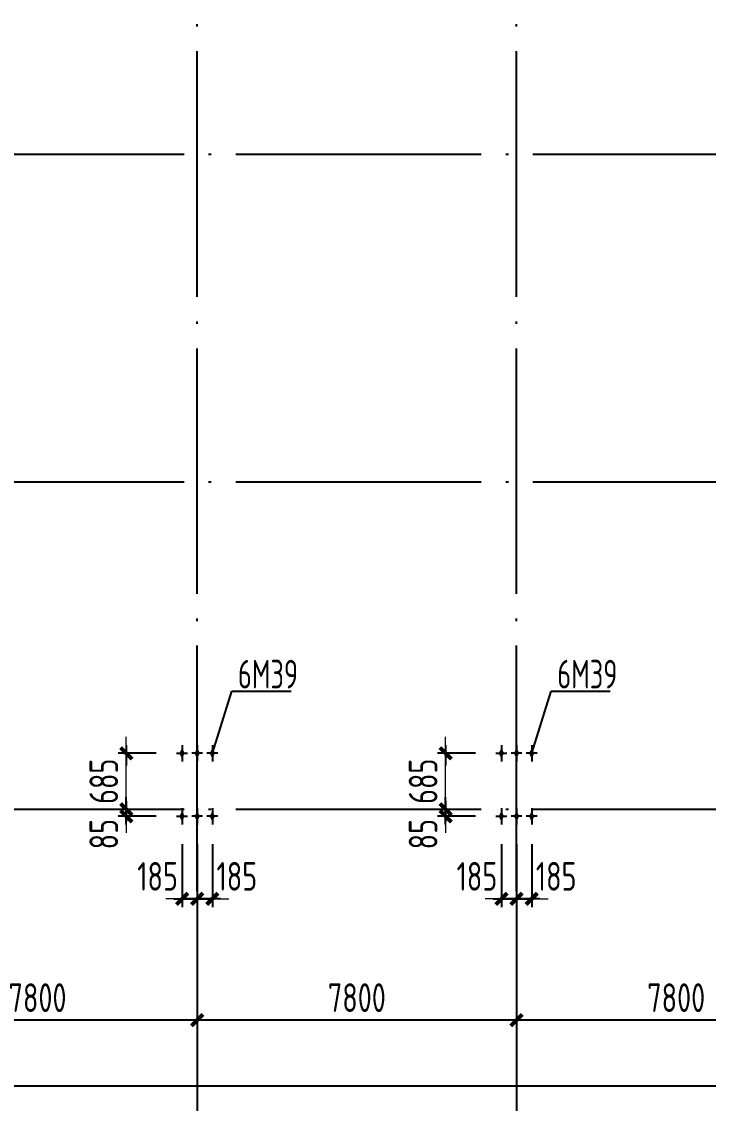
# Model space of a CAD drawing. Extents: x -2746917 to -971774, y -3334247 to -3250358.
# Drawn here: x -2062611 to -2054224, y -3309130 to -3295918 of the extents above; entities that cross this region are included whole.
import ezdxf

# ---------------------------------------------------------------- set-up
doc = ezdxf.new("R2010")
doc.units = 0
doc.header["$LTSCALE"] = 1000
doc.header["$MEASUREMENT"] = 0
doc.header["$PDMODE"] = 35
doc.linetypes.add('DOTE', pattern=[2.42, 2, -0.2, 0.02, -0.2])
doc.layers.get('0').update_dxf_attribs({"linetype": 'CONTINUOUS'})
doc.layers.get('Defpoints').update_dxf_attribs({"linetype": 'CONTINUOUS'})
for name, color, linetype in [('AXIS', 253, 'DOTE'), ('COLU', 7, 'CONTINUOUS'), ('DIM', 3, 'CONTINUOUS'), ('NUM', 7, 'CONTINUOUS'), ('TEXT', 7, 'CONTINUOUS'), ('THIN', 7, 'CONTINUOUS')]:
    doc.layers.add(name, color=color, linetype=linetype)
doc.styles.add('TSSD_Dimension', font='tssdeng.shx', dxfattribs={"width": 0.75, "bigfont": 'Hztxt.shx'})
doc.styles.add('TSSD_Rein', font='Tssdeng.shx', dxfattribs={"width": 0.75, "bigfont": 'hztxt.shx'})
doc.dimstyles.new('TSSD_100_100', dxfattribs={"dimtxt": 350, "dimasz": 100, "dimexe": 100, "dimexo": 250, "dimgap": 100, "dimtad": 1, "dimdec": 0, "dimzin": 0, "dimdsep": 46, "dimtxsty": 'TSSD_Dimension', "dimblk": '_tsdbk', "dimcen": 0, "dimdle": 100, "dimclrt": 7, "dimadec": 0, "dimazin": 0, "dimtfac": 1, "dimtdec": 0, "dimtix": 1, "dimtmove": 2, "dimatfit": 3, "dimldrblk": '_tsdbk', "dimfxl": 250, "dimtolj": 1, "dimtzin": 0, "dimlwd": 5, "dimarcsym": 0})
doc.dimstyles.new('TSSD_200_100', dxfattribs={"dimtxt": 350, "dimasz": 100, "dimexe": 100, "dimexo": 250, "dimgap": 100, "dimtad": 1, "dimdec": 0, "dimlfac": 2, "dimzin": 0, "dimdsep": 46, "dimtxsty": 'TSSD_Dimension', "dimblk": 'ARCHTICK', "dimcen": 0, "dimdle": 100, "dimclrt": 7, "dimadec": 0, "dimazin": 0, "dimtfac": 1, "dimtdec": 0, "dimtix": 1, "dimtmove": 2, "dimatfit": 3, "dimfxl": 1, "dimtolj": 1, "dimtzin": 0, "dimarcsym": 0})

# ---------------------------------------------------------------- blocks, each defined once
blk = doc.blocks.new('_ArchTick')
at = {"color": 0, "const_width": 0.5}
blk.add_lwpolyline([(-0.71, -0.71), (0.71, 0.71)], dxfattribs=at)
blk = doc.blocks.new('*D1286')
at = {"layer": 'Defpoints', "color": 0, "ltscale": 1.5}
for p in [(-2056567, -3306539), (-2052667, -3306539), (-2056567, -3308114)]:
    blk.add_point(p, dxfattribs=at)
at = {"layer": 'DIM', "color": 0, "lineweight": -2, "ltscale": 1.5}
for p, q in [((-2056567, -3306789), (-2056567, -3308214)), ((-2052667, -3306789), (-2052667, -3308214)), ((-2052567, -3308114), (-2056667, -3308114))]:
    blk.add_line(p, q, dxfattribs=at)
at = {"layer": 'DIM', "color": 0, "lineweight": -2, "ltscale": 1.5, "xscale": 100, "yscale": 100, "zscale": 100, "rotation": 180}
blk.add_blockref('_ArchTick', (-2056567, -3308114), dxfattribs=at)
at = {"layer": 'DIM', "color": 0, "lineweight": -2, "ltscale": 1.5, "xscale": 100, "yscale": 100, "zscale": 100}
blk.add_blockref('_ArchTick', (-2052667, -3308114), dxfattribs=at)
at = {"layer": 'DIM', "color": 7, "ltscale": 1.5, "insert": (-2054617, -3307839), "char_height": 350, "attachment_point": 5, "style": 'TSSD_Dimension'}
blk.add_mtext('\\A1;7800', dxfattribs=at)
blk = doc.blocks.new('*D1287')
at = {"layer": 'Defpoints', "color": 0, "ltscale": 1.5}
for p in [(-2060467, -3306539), (-2056567, -3306539), (-2060467, -3308114)]:
    blk.add_point(p, dxfattribs=at)
at = {"layer": 'DIM', "color": 0, "lineweight": -2, "ltscale": 1.5}
for p, q in [((-2060467, -3306789), (-2060467, -3308214)), ((-2056567, -3306789), (-2056567, -3308214)), ((-2056467, -3308114), (-2060567, -3308114))]:
    blk.add_line(p, q, dxfattribs=at)
at = {"layer": 'DIM', "color": 0, "lineweight": -2, "ltscale": 1.5, "xscale": 100, "yscale": 100, "zscale": 100, "rotation": 180}
blk.add_blockref('_ArchTick', (-2060467, -3308114), dxfattribs=at)
at = {"layer": 'DIM', "color": 0, "lineweight": -2, "ltscale": 1.5, "xscale": 100, "yscale": 100, "zscale": 100}
blk.add_blockref('_ArchTick', (-2056567, -3308114), dxfattribs=at)
at = {"layer": 'DIM', "color": 7, "ltscale": 1.5, "insert": (-2058517, -3307839), "char_height": 350, "attachment_point": 5, "style": 'TSSD_Dimension'}
blk.add_mtext('\\A1;7800', dxfattribs=at)
blk = doc.blocks.new('*D1288')
at = {"layer": 'Defpoints', "color": 0, "ltscale": 1.5}
for p in [(-2064367, -3306539), (-2060467, -3306539), (-2064367, -3308114)]:
    blk.add_point(p, dxfattribs=at)
at = {"layer": 'DIM', "color": 0, "lineweight": -2, "ltscale": 1.5}
for p, q in [((-2064367, -3306789), (-2064367, -3308214)), ((-2060467, -3306789), (-2060467, -3308214)), ((-2060367, -3308114), (-2064467, -3308114))]:
    blk.add_line(p, q, dxfattribs=at)
at = {"layer": 'DIM', "color": 0, "lineweight": -2, "ltscale": 1.5, "xscale": 100, "yscale": 100, "zscale": 100, "rotation": 180}
blk.add_blockref('_ArchTick', (-2064367, -3308114), dxfattribs=at)
at = {"layer": 'DIM', "color": 0, "lineweight": -2, "ltscale": 1.5, "xscale": 100, "yscale": 100, "zscale": 100}
blk.add_blockref('_ArchTick', (-2060467, -3308114), dxfattribs=at)
at = {"layer": 'DIM', "color": 7, "ltscale": 1.5, "insert": (-2062417, -3307839), "char_height": 350, "attachment_point": 5, "style": 'TSSD_Dimension'}
blk.add_mtext('\\A1;7800', dxfattribs=at)
blk = doc.blocks.new('*D1303')
at = {"layer": 'Defpoints', "color": 0, "ltscale": 1.5}
for p in [(-2091667, -3306539), (-2048767, -3306539), (-2048767, -3308914)]:
    blk.add_point(p, dxfattribs=at)
at = {"layer": 'DIM', "color": 0, "lineweight": -2, "ltscale": 1.5}
for p, q in [((-2091667, -3306789), (-2091667, -3309014)), ((-2048767, -3306789), (-2048767, -3309014)), ((-2091767, -3308914), (-2048667, -3308914))]:
    blk.add_line(p, q, dxfattribs=at)
at = {"layer": 'DIM', "color": 0, "lineweight": -2, "ltscale": 1.5, "xscale": 100, "yscale": 100, "zscale": 100, "rotation": 180}
blk.add_blockref('_ArchTick', (-2091667, -3308914), dxfattribs=at)
at = {"layer": 'DIM', "color": 0, "lineweight": -2, "ltscale": 1.5, "xscale": 100, "yscale": 100, "zscale": 100}
blk.add_blockref('_ArchTick', (-2048767, -3308914), dxfattribs=at)
at = {"layer": 'DIM', "color": 7, "ltscale": 1.5, "insert": (-2070217, -3308639), "char_height": 350, "attachment_point": 5, "style": 'TSSD_Dimension'}
blk.add_mtext('\\A1;85800', dxfattribs=at)
blk = doc.blocks.new('A$C21E01B0F')
at = {"layer": 'THIN'}
for p, q in [((18, 241), (18, -299)), ((-162, -29), (198, -29))]:
    blk.add_line(p, q, dxfattribs=at)
blk.add_solid([(18, 151), (108, -29), (-72, -29), (18, -209)], dxfattribs=at)
blk = doc.blocks.new('_tsdbk')
blk.add_line((-1, 0), (1.5, 0))
at = {"const_width": 0.5}
blk.add_lwpolyline([(-0.7, -0.7), (0.7, 0.7)], dxfattribs=at)
blk = doc.blocks.new('*D1535')
at = {"layer": 'Defpoints', "color": 0, "ltscale": 1.5}
for p in [(-2060652, -3305713), (-2060467, -3305713), (-2060467, -3306632)]:
    blk.add_point(p, dxfattribs=at)
at = {"layer": 'DIM', "color": 0, "lineweight": -2, "ltscale": 1.5}
for p, q in [((-2060652, -3305963), (-2060652, -3306732)), ((-2060467, -3305963), (-2060467, -3306732))]:
    blk.add_line(p, q, dxfattribs=at)
at = {"layer": 'DIM', "color": 0, "lineweight": 5, "ltscale": 1.5}
for p, q in [((-2060752, -3306632), (-2060852, -3306632)), ((-2060652, -3306632), (-2060467, -3306632)), ((-2060367, -3306632), (-2060267, -3306632))]:
    blk.add_line(p, q, dxfattribs=at)
at = {"layer": 'DIM', "color": 0, "lineweight": 5, "ltscale": 1.5, "xscale": 100, "yscale": 100, "zscale": 100}
blk.add_blockref('_tsdbk', (-2060652, -3306632), dxfattribs=at)
at = {"layer": 'DIM', "color": 0, "lineweight": 5, "ltscale": 1.5, "xscale": 100, "yscale": 100, "zscale": 100, "rotation": 180}
blk.add_blockref('_tsdbk', (-2060467, -3306632), dxfattribs=at)
at = {"layer": 'DIM', "color": 7, "ltscale": 1.5, "insert": (-2060951, -3306357), "char_height": 350, "attachment_point": 5, "style": 'TSSD_Dimension'}
blk.add_mtext('\\A1;185', dxfattribs=at)
blk = doc.blocks.new('*D1536')
at = {"layer": 'Defpoints', "color": 0, "ltscale": 1.5}
for p in [(-2060467, -3305713), (-2060282, -3305713), (-2060282, -3306632)]:
    blk.add_point(p, dxfattribs=at)
at = {"layer": 'DIM', "color": 0, "lineweight": -2, "ltscale": 1.5}
for p, q in [((-2060467, -3305963), (-2060467, -3306732)), ((-2060282, -3305963), (-2060282, -3306732))]:
    blk.add_line(p, q, dxfattribs=at)
at = {"layer": 'DIM', "color": 0, "lineweight": 5, "ltscale": 1.5}
for p, q in [((-2060567, -3306632), (-2060667, -3306632)), ((-2060467, -3306632), (-2060282, -3306632)), ((-2060182, -3306632), (-2060082, -3306632))]:
    blk.add_line(p, q, dxfattribs=at)
at = {"layer": 'DIM', "color": 0, "lineweight": 5, "ltscale": 1.5, "xscale": 100, "yscale": 100, "zscale": 100}
blk.add_blockref('_tsdbk', (-2060467, -3306632), dxfattribs=at)
at = {"layer": 'DIM', "color": 0, "lineweight": 5, "ltscale": 1.5, "xscale": 100, "yscale": 100, "zscale": 100, "rotation": 180}
blk.add_blockref('_tsdbk', (-2060282, -3306632), dxfattribs=at)
at = {"layer": 'DIM', "color": 7, "ltscale": 1.5, "insert": (-2059983, -3306357), "char_height": 350, "attachment_point": 5, "style": 'TSSD_Dimension'}
blk.add_mtext('\\A1;185', dxfattribs=at)
blk = doc.blocks.new('*D1537')
at = {"layer": 'Defpoints', "color": 0, "ltscale": 1.5}
for p in [(-2061333, -3305539), (-2060718, -3305539), (-2060718, -3305624)]:
    blk.add_point(p, dxfattribs=at)
at = {"layer": 'DIM', "color": 0, "lineweight": 5, "ltscale": 1.5}
for p, q in [((-2061333, -3305439), (-2061333, -3305339)), ((-2061333, -3305624), (-2061333, -3305539)), ((-2061333, -3305724), (-2061333, -3305824))]:
    blk.add_line(p, q, dxfattribs=at)
at = {"layer": 'DIM', "color": 0, "lineweight": -2, "ltscale": 1.5}
for p, q in [((-2060968, -3305539), (-2061433, -3305539)), ((-2060968, -3305624), (-2061433, -3305624))]:
    blk.add_line(p, q, dxfattribs=at)
at = {"layer": 'DIM', "color": 0, "lineweight": 5, "ltscale": 1.5, "xscale": 100, "yscale": 100, "zscale": 100}
for p, rotation in [((-2061333, -3305539), 270), ((-2061333, -3305624), 90)]:
    blk.add_blockref('_tsdbk', p, dxfattribs=dict(at, rotation=rotation))
at = {"layer": 'DIM', "color": 7, "ltscale": 1.5, "insert": (-2061608, -3305842), "char_height": 350, "attachment_point": 5, "rotation": 90, "style": 'TSSD_Dimension'}
blk.add_mtext('\\A1;85', dxfattribs=at)
blk = doc.blocks.new('*D1538')
at = {"layer": 'Defpoints', "color": 0, "ltscale": 1.5}
for p in [(-2061333, -3304854), (-2060718, -3304854), (-2060718, -3305539)]:
    blk.add_point(p, dxfattribs=at)
at = {"layer": 'DIM', "color": 0, "lineweight": 5, "ltscale": 1.5}
for p, q in [((-2061333, -3304754), (-2061333, -3304654)), ((-2061333, -3305539), (-2061333, -3304854)), ((-2061333, -3305639), (-2061333, -3305739))]:
    blk.add_line(p, q, dxfattribs=at)
at = {"layer": 'DIM', "color": 0, "lineweight": -2, "ltscale": 1.5}
for p, q in [((-2060968, -3304854), (-2061433, -3304854)), ((-2060968, -3305539), (-2061433, -3305539))]:
    blk.add_line(p, q, dxfattribs=at)
at = {"layer": 'DIM', "color": 0, "lineweight": 5, "ltscale": 1.5, "xscale": 100, "yscale": 100, "zscale": 100}
for p, rotation in [((-2061333, -3304854), 270), ((-2061333, -3305539), 90)]:
    blk.add_blockref('_tsdbk', p, dxfattribs=dict(at, rotation=rotation))
at = {"layer": 'DIM', "color": 7, "ltscale": 1.5, "insert": (-2061608, -3305196), "char_height": 350, "attachment_point": 5, "rotation": 90, "style": 'TSSD_Dimension'}
blk.add_mtext('\\A1;685', dxfattribs=at)
blk = doc.blocks.new('*D1547')
at = {"layer": 'Defpoints', "color": 0, "ltscale": 1.5}
for p in [(-2056752, -3305713), (-2056567, -3305713), (-2056567, -3306632)]:
    blk.add_point(p, dxfattribs=at)
at = {"layer": 'DIM', "color": 0, "lineweight": -2, "ltscale": 1.5}
for p, q in [((-2056752, -3305963), (-2056752, -3306732)), ((-2056567, -3305963), (-2056567, -3306732))]:
    blk.add_line(p, q, dxfattribs=at)
at = {"layer": 'DIM', "color": 0, "lineweight": 5, "ltscale": 1.5}
for p, q in [((-2056852, -3306632), (-2056952, -3306632)), ((-2056752, -3306632), (-2056567, -3306632)), ((-2056467, -3306632), (-2056367, -3306632))]:
    blk.add_line(p, q, dxfattribs=at)
at = {"layer": 'DIM', "color": 0, "lineweight": 5, "ltscale": 1.5, "xscale": 100, "yscale": 100, "zscale": 100}
blk.add_blockref('_tsdbk', (-2056752, -3306632), dxfattribs=at)
at = {"layer": 'DIM', "color": 0, "lineweight": 5, "ltscale": 1.5, "xscale": 100, "yscale": 100, "zscale": 100, "rotation": 180}
blk.add_blockref('_tsdbk', (-2056567, -3306632), dxfattribs=at)
at = {"layer": 'DIM', "color": 7, "ltscale": 1.5, "insert": (-2057051, -3306357), "char_height": 350, "attachment_point": 5, "style": 'TSSD_Dimension'}
blk.add_mtext('\\A1;185', dxfattribs=at)
blk = doc.blocks.new('*D1548')
at = {"layer": 'Defpoints', "color": 0, "ltscale": 1.5}
for p in [(-2056567, -3305713), (-2056382, -3305713), (-2056382, -3306632)]:
    blk.add_point(p, dxfattribs=at)
at = {"layer": 'DIM', "color": 0, "lineweight": -2, "ltscale": 1.5}
for p, q in [((-2056567, -3305963), (-2056567, -3306732)), ((-2056382, -3305963), (-2056382, -3306732))]:
    blk.add_line(p, q, dxfattribs=at)
at = {"layer": 'DIM', "color": 0, "lineweight": 5, "ltscale": 1.5}
for p, q in [((-2056667, -3306632), (-2056767, -3306632)), ((-2056567, -3306632), (-2056382, -3306632)), ((-2056282, -3306632), (-2056182, -3306632))]:
    blk.add_line(p, q, dxfattribs=at)
at = {"layer": 'DIM', "color": 0, "lineweight": 5, "ltscale": 1.5, "xscale": 100, "yscale": 100, "zscale": 100}
blk.add_blockref('_tsdbk', (-2056567, -3306632), dxfattribs=at)
at = {"layer": 'DIM', "color": 0, "lineweight": 5, "ltscale": 1.5, "xscale": 100, "yscale": 100, "zscale": 100, "rotation": 180}
blk.add_blockref('_tsdbk', (-2056382, -3306632), dxfattribs=at)
at = {"layer": 'DIM', "color": 7, "ltscale": 1.5, "insert": (-2056083, -3306357), "char_height": 350, "attachment_point": 5, "style": 'TSSD_Dimension'}
blk.add_mtext('\\A1;185', dxfattribs=at)
blk = doc.blocks.new('*D1549')
at = {"layer": 'Defpoints', "color": 0, "ltscale": 1.5}
for p in [(-2057433, -3305539), (-2056818, -3305539), (-2056818, -3305624)]:
    blk.add_point(p, dxfattribs=at)
at = {"layer": 'DIM', "color": 0, "lineweight": 5, "ltscale": 1.5}
for p, q in [((-2057433, -3305439), (-2057433, -3305339)), ((-2057433, -3305624), (-2057433, -3305539)), ((-2057433, -3305724), (-2057433, -3305824))]:
    blk.add_line(p, q, dxfattribs=at)
at = {"layer": 'DIM', "color": 0, "lineweight": -2, "ltscale": 1.5}
for p, q in [((-2057068, -3305539), (-2057533, -3305539)), ((-2057068, -3305624), (-2057533, -3305624))]:
    blk.add_line(p, q, dxfattribs=at)
at = {"layer": 'DIM', "color": 0, "lineweight": 5, "ltscale": 1.5, "xscale": 100, "yscale": 100, "zscale": 100}
for p, rotation in [((-2057433, -3305539), 270), ((-2057433, -3305624), 90)]:
    blk.add_blockref('_tsdbk', p, dxfattribs=dict(at, rotation=rotation))
at = {"layer": 'DIM', "color": 7, "ltscale": 1.5, "insert": (-2057708, -3305842), "char_height": 350, "attachment_point": 5, "rotation": 90, "style": 'TSSD_Dimension'}
blk.add_mtext('\\A1;85', dxfattribs=at)
blk = doc.blocks.new('*D1550')
at = {"layer": 'Defpoints', "color": 0, "ltscale": 1.5}
for p in [(-2057433, -3304854), (-2056818, -3304854), (-2056818, -3305539)]:
    blk.add_point(p, dxfattribs=at)
at = {"layer": 'DIM', "color": 0, "lineweight": 5, "ltscale": 1.5}
for p, q in [((-2057433, -3304754), (-2057433, -3304654)), ((-2057433, -3305539), (-2057433, -3304854)), ((-2057433, -3305639), (-2057433, -3305739))]:
    blk.add_line(p, q, dxfattribs=at)
at = {"layer": 'DIM', "color": 0, "lineweight": -2, "ltscale": 1.5}
for p, q in [((-2057068, -3304854), (-2057533, -3304854)), ((-2057068, -3305539), (-2057533, -3305539))]:
    blk.add_line(p, q, dxfattribs=at)
at = {"layer": 'DIM', "color": 0, "lineweight": 5, "ltscale": 1.5, "xscale": 100, "yscale": 100, "zscale": 100}
for p, rotation in [((-2057433, -3304854), 270), ((-2057433, -3305539), 90)]:
    blk.add_blockref('_tsdbk', p, dxfattribs=dict(at, rotation=rotation))
at = {"layer": 'DIM', "color": 7, "ltscale": 1.5, "insert": (-2057708, -3305196), "char_height": 350, "attachment_point": 5, "rotation": 90, "style": 'TSSD_Dimension'}
blk.add_mtext('\\A1;685', dxfattribs=at)

msp = doc.modelspace()

# ---------------------------------------------------------------- linework, layer by layer
at = {"layer": 'AXIS', "ltscale": 1.5}
for p, q in [((-2060467.09, -3306538.58), (-2060467.09, -3280538.58)), ((-2056567.09, -3306538.58), (-2056567.09, -3280538.58)), ((-2092667.09, -3297538.58), (-2047767.09, -3297538.58)), ((-2092667.09, -3301538.58), (-2047767.09, -3301538.58)), ((-2092667.09, -3305538.58), (-2047767.09, -3305538.58))]:
    msp.add_line(p, q, dxfattribs=at)
at = {"layer": 'NUM'}
for p, q in [((-2060282.09, -3304853.58), (-2060043.27, -3304097.43)), ((-2060043.27, -3304097.43), (-2059321.51, -3304097.43)), ((-2056382.09, -3304853.58), (-2056143.27, -3304097.43)), ((-2056143.27, -3304097.43), (-2055421.51, -3304097.43))]:
    msp.add_line(p, q, dxfattribs=at)
at = {"layer": 'NUM', "ltscale": 1.5}
for p, q in [((-2060467.09, -3306538.58), (-2060467.09, -3309313.58)), ((-2056567.09, -3306538.58), (-2056567.09, -3309313.58))]:
    msp.add_line(p, q, dxfattribs=at)

# ---------------------------------------------------------------- block references
at = {"layer": 'COLU', "lineweight": 5, "yscale": 0.3675000006332994, "zscale": 0.3674999999999999}
for p, xscale in [((-2060658.66, -3304842.94), 0.3675000001676381), ((-2060460.51, -3304842.94), -0.3675000001676381), ((-2060275.51, -3304842.94), -0.3675000001676381), ((-2056758.66, -3304842.94), 0.3675000001676381), ((-2056560.51, -3304842.94), -0.3675000001676381), ((-2056375.51, -3304842.94), -0.3675000001676381), ((-2060658.66, -3305612.94), 0.3675000001676381), ((-2060460.51, -3305612.94), -0.3675000001676381), ((-2060275.51, -3305612.94), -0.3675000001676381), ((-2056758.66, -3305612.94), 0.3675000001676381), ((-2056560.51, -3305612.94), -0.3675000001676381), ((-2056375.51, -3305612.94), -0.3675000001676381)]:
    msp.add_blockref('A$C21E01B0F', p, dxfattribs=dict(at, xscale=xscale))

# ---------------------------------------------------------------- texts
at = {"layer": 'TEXT', "lineweight": 5, "style": 'TSSD_Rein', "width": 0.7}
for p in [(-2059969.09, -3304062.42), (-2056069.09, -3304062.42)]:
    msp.add_text('6M39', height=350, dxfattribs=at).set_placement(p)

# ---------------------------------------------------------------- dimensions: what is measured, and where the dimension line sits
at = {"layer": 'DIM', "ltscale": 1.5}
for base, p1, p2, angle, dimstyle, picture, middle in [((-2061333.35, -3304853.58), (-2060718.24, -3305538.58), (-2060718.24, -3304853.58), 90, 'TSSD_100_100', '*D1538', (-2061608.35, -3305196.08)), ((-2057433.35, -3304853.58), (-2056818.24, -3305538.58), (-2056818.24, -3304853.58), 90, 'TSSD_100_100', '*D1550', (-2057708.35, -3305196.08)), ((-2048767.09, -3308913.58), (-2091667.09, -3306538.58), (-2048767.09, -3306538.58), 180, 'TSSD_200_100', '*D1303', (-2070217.09, -3308638.58)), ((-2064367.09, -3308113.58), (-2060467.09, -3306538.58), (-2064367.09, -3306538.58), 180, 'TSSD_200_100', '*D1288', (-2062417.09, -3307838.58)), ((-2060467.09, -3308113.58), (-2056567.09, -3306538.58), (-2060467.09, -3306538.58), 180, 'TSSD_200_100', '*D1287', (-2058517.09, -3307838.58)), ((-2056567.09, -3308113.58), (-2052667.09, -3306538.58), (-2056567.09, -3306538.58), 180, 'TSSD_200_100', '*D1286', (-2054617.09, -3307838.58))]:
    dim = msp.add_linear_dim(base=base, p1=p1, p2=p2, angle=angle, dimstyle=dimstyle, dxfattribs=at)
    dim.commit()
    dim.dimension.update_dxf_attribs({"geometry": picture, "text_midpoint": middle})
for base, p1, p2, picture, middle in [((-2061333.35, -3305538.58), (-2060718.24, -3305623.58), (-2060718.24, -3305538.58), '*D1537', (-2061608.35, -3305841.89)), ((-2057433.35, -3305538.58), (-2056818.24, -3305623.58), (-2056818.24, -3305538.58), '*D1549', (-2057708.35, -3305841.89))]:
    dim = msp.add_linear_dim(base=base, p1=p1, p2=p2, angle=90, dimstyle='TSSD_100_100', dxfattribs=at)
    dim.commit()
    dim.dimension.update_dxf_attribs({"geometry": picture, "text_midpoint": middle, "dimtype": 160})
for base, p1, p2, picture, middle in [((-2060467.09, -3306632.27), (-2060652.09, -3305712.81), (-2060467.09, -3305712.81), '*D1535', (-2060951.16, -3306357.27)), ((-2060282.09, -3306632.27), (-2060467.09, -3305712.81), (-2060282.09, -3305712.81), '*D1536', (-2059983.02, -3306357.27)), ((-2056567.09, -3306632.27), (-2056752.09, -3305712.81), (-2056567.09, -3305712.81), '*D1547', (-2057051.16, -3306357.27)), ((-2056382.09, -3306632.27), (-2056567.09, -3305712.81), (-2056382.09, -3305712.81), '*D1548', (-2056083.02, -3306357.27))]:
    dim = msp.add_linear_dim(base=base, p1=p1, p2=p2, dimstyle='TSSD_100_100', dxfattribs=at)
    dim.commit()
    dim.dimension.update_dxf_attribs({"geometry": picture, "text_midpoint": middle, "dimtype": 160})

doc.saveas('drawing.dxf')
